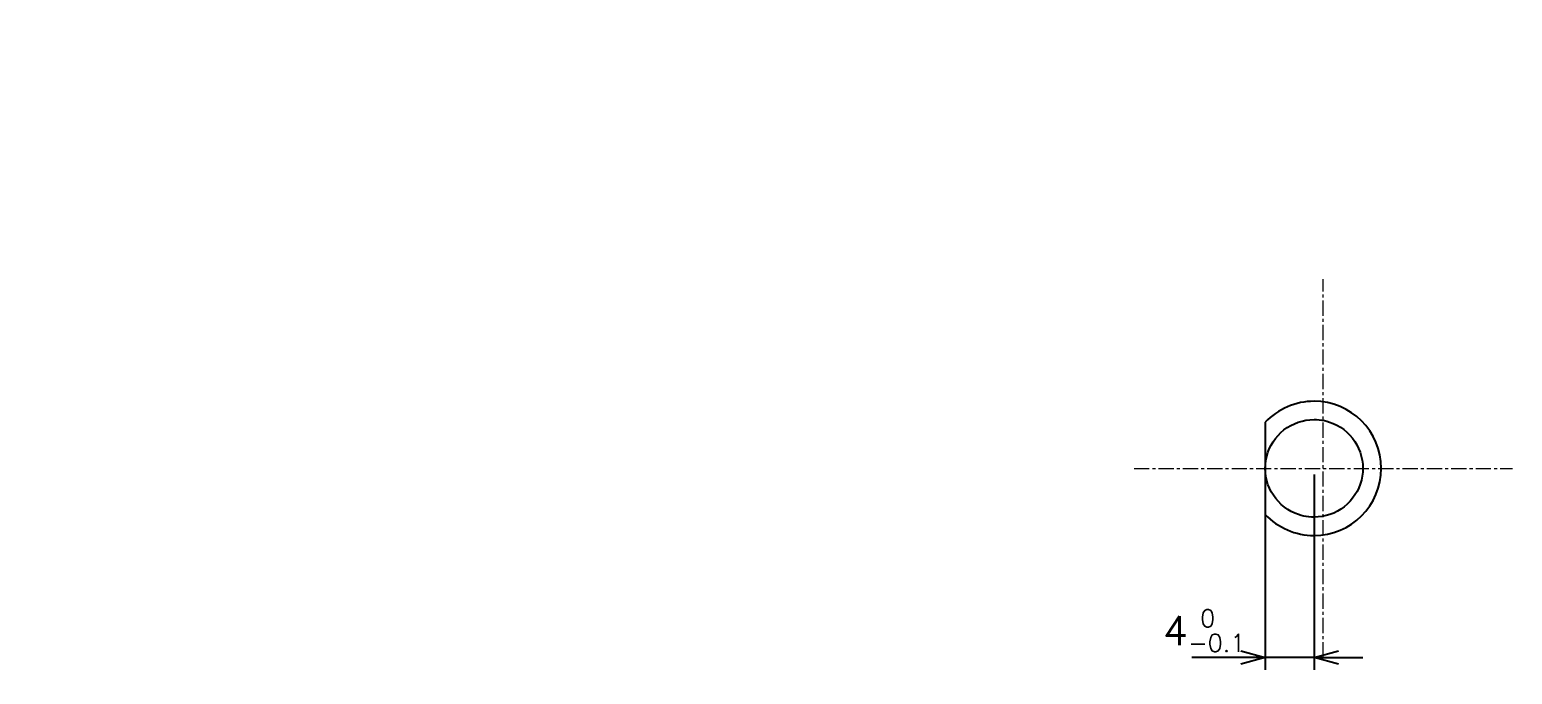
# Model space of a CAD drawing. Extents: x -9347 to 2670, y -401 to 11650.
# Drawn here: x 236.8 to 358.3, y 156.4 to 209.2 of the extents above; entities that cross this region are included whole.
import ezdxf

# ---------------------------------------------------------------- set-up
doc = ezdxf.new("R2010")
doc.units = 0
doc.header["$PDMODE"] = 34
doc.header["$PDSIZE"] = 2
doc.linetypes.add('CENTER', pattern=[2, 1.25, -0.25, 0.25, -0.25])
doc.linetypes.add('PHANTOM', pattern=[2.5, 1.25, -0.25, 0.25, -0.25, 0.25, -0.25])
doc.layers.get('0').update_dxf_attribs({"linetype": 'CONTINUOUS'})
doc.layers.get('DEFPOINTS').update_dxf_attribs({"linetype": 'CONTINUOUS'})
for name, color, linetype, lineweight in [('2', 7, 'CONTINUOUS', 9), ('right_center', 7, 'CENTER', 13), ('right_hidden', 7, 'PHANTOM', 13), ('right_model', 7, 'CONTINUOUS', 25)]:
    doc.layers.add(name, color=color, linetype=linetype, lineweight=lineweight)
doc.styles.add('STYLE1', font='simplex.shx', dxfattribs={"bigfont": 'bigfont.shx'})
doc.dimstyles.new('1A3', dxfattribs={"dimscale": 0, "dimtxt": 2.4, "dimasz": 2, "dimexe": 1, "dimexo": 0.5, "dimgap": 1, "dimtad": 1, "dimlfac": -1, "dimdsep": 46, "dimtxsty": 'STYLE1', "dimblk": 'OPEN30', "dimcen": 1, "dimclrd": 1, "dimclre": 1, "dimclrt": 2, "dimadec": 1, "dimazin": 2, "dimtol": 1, "dimtm": 1e-08, "dimtfac": 0.6, "dimtdec": 3, "dimtmove": 0, "dimatfit": 0, "dimldrblk": 'OPEN30', "dimfxl": 1, "dimtolj": 1, "dimarcsym": 0})

# ---------------------------------------------------------------- blocks, each defined once
blk = doc.blocks.new('_Open30')
at = {"color": 0, "linetype": 'ByBlock', "lineweight": -2}
for p, q in [((-1, 0.268), (0, 0)), ((0, 0), (-1, -0.268)), ((0, 0), (-1, 0))]:
    blk.add_line(p, q, dxfattribs=at)
blk = doc.blocks.new('*D50')
at = {"color": 1, "lineweight": -2, "transparency": 16777216}
for p, q in [((338.08, 172.75), (338.08, 156.75)), ((342.08, 172.75), (342.08, 156.75)), ((336.08, 157.75), (332.08, 157.75)), ((342.08, 157.75), (338.08, 157.75)), ((344.08, 157.75), (346.08, 157.75))]:
    blk.add_line(p, q, dxfattribs=at)
at = {"layer": 'DEFPOINTS', "color": 0, "lineweight": 13, "transparency": 16777216}
for p in [(338.08, 173.25), (342.08, 173.25), (338.08, 157.75)]:
    blk.add_point(p, dxfattribs=at)
at = {"color": 1, "lineweight": -2, "transparency": 16777216, "xscale": 2, "yscale": 2, "zscale": 2}
blk.add_blockref('_Open30', (338.08, 157.75), dxfattribs=at)
at = {"color": 1, "lineweight": -2, "transparency": 16777216, "xscale": 2, "yscale": 2, "zscale": 2, "rotation": 180}
blk.add_blockref('_Open30', (342.08, 157.75), dxfattribs=at)
at = {"color": 2, "lineweight": 13, "transparency": 16777216, "insert": (333.08, 159.95), "char_height": 2.4, "attachment_point": 5, "style": 'STYLE1'}
blk.add_mtext('\\A1;\\A1;4{\\H1.440000;\\S 0^ -0.1;}', dxfattribs=at)

msp = doc.modelspace()

# ---------------------------------------------------------------- linework, layer by layer
at = {"layer": 'right_center'}
for p, q in [((342.832, 157.751), (342.832, 188.751)), ((327.332, 173.251), (358.332, 173.251))]:
    msp.add_line(p, q, dxfattribs=at)
at = {"layer": 'right_hidden'}
for p, q in [((338.082, 177.026, -123.424), (338.082, 177.026, -123.424)), ((338.082, 177.026, -123.424), (338.082, 177.026, -123.424)), ((338.082, 177.026, -123.424), (338.082, 177.026, -123.424)), ((338.082, 177.026, -123.424), (338.082, 177.026, -123.424)), ((338.082, 177.026, -123.424), (338.082, 177.026, -123.424)), ((338.082, 177.026, -123.424), (338.082, 177.026, -123.424)), ((338.082, 177.026, -123.424), (338.082, 177.026, -123.424)), ((338.082, 177.026, -123.424), (338.082, 177.026, -123.424)), ((338.082, 177.026, -123.424), (338.082, 177.026, -123.424)), ((338.082, 177.026, -123.424), (338.082, 177.026, -123.424)), ((338.082, 177.026, -123.424), (338.082, 177.026, -123.424)), ((338.082, 177.026, -123.424), (338.082, 177.026, -123.424)), ((338.082, 169.476, -123.424), (338.082, 169.476, -123.424)), ((338.082, 169.476, -123.424), (338.082, 169.476, -123.424)), ((338.082, 169.476, -123.424), (338.082, 169.476, -123.424))]:
    msp.add_line(p, q, dxfattribs=at)
at = {"layer": 'right_model'}
for p, q in [((338.082, 177.026, -123.424), (338.082, 173.251, -123.424)), ((338.082, 177.026, -123.424), (338.082, 173.251, -123.424)), ((338.082, 177.026, -123.424), (338.082, 173.251, -123.424)), ((338.082, 177.026, -123.424), (338.082, 173.251, -123.424)), ((338.082, 177.026, -123.424), (338.082, 173.251, -123.424)), ((338.082, 177.026, -123.424), (338.082, 173.251, -123.424)), ((338.082, 173.251, -123.424), (338.082, 169.476, -123.424)), ((338.082, 173.251, -123.424), (338.082, 169.476, -123.424)), ((338.082, 173.251, -123.424), (338.082, 169.476, -123.424)), ((338.082, 173.251, -123.424), (338.082, 169.476, -123.424)), ((338.082, 173.251, -123.424), (338.082, 169.476, -123.424))]:
    msp.add_line(p, q, dxfattribs=at)
for points in [[(340.819, 169.456, 123.418), (340.507, 169.574, 123.421), (340.207, 169.718, 123.423), (339.921, 169.885, 123.424), (339.65, 170.075, 123.423), (339.395, 170.288, 123.421), (339.158, 170.522, 123.418), (338.942, 170.773, 123.414), (338.748, 171.041, 123.409), (338.576, 171.325, 123.402), (338.428, 171.624, 123.394), (338.306, 171.932, 123.385), (338.21, 172.248, 123.376), (338.14, 172.572, 123.365), (338.098, 172.903, 123.353), (338.082, 173.233, 123.341), (338.094, 173.563, 123.328), (338.134, 173.892, 123.315), (338.201, 174.219, 123.301), (338.295, 174.537, 123.286), (338.413, 174.845, 123.272), (338.558, 175.143, 123.257), (338.728, 175.429, 123.242), (338.919, 175.7, 123.227), (339.132, 175.952, 123.212), (339.365, 176.187, 123.197), (339.619, 176.403, 123.183), (339.889, 176.596, 123.169), (340.172, 176.766, 123.155), (340.469, 176.911, 123.142), (340.78, 177.033, 123.13), (341.098, 177.128, 123.119), (341.421, 177.196, 123.108), (341.749, 177.237, 123.099), (342.082, 177.251, 123.09)], [(340.819, 169.456, 123.418), (340.507, 169.574, 123.421), (340.207, 169.718, 123.423), (339.921, 169.885, 123.424), (339.65, 170.075, 123.423), (339.395, 170.288, 123.421), (339.158, 170.522, 123.418), (338.942, 170.773, 123.414), (338.748, 171.041, 123.409), (338.576, 171.325, 123.402), (338.428, 171.624, 123.394), (338.306, 171.932, 123.385), (338.21, 172.248, 123.376), (338.14, 172.572, 123.365), (338.098, 172.903, 123.353), (338.082, 173.233, 123.341), (338.094, 173.563, 123.328), (338.134, 173.892, 123.315), (338.201, 174.219, 123.301), (338.295, 174.537, 123.286), (338.413, 174.845, 123.272), (338.558, 175.143, 123.257), (338.728, 175.429, 123.242), (338.919, 175.7, 123.227), (339.132, 175.952, 123.212), (339.365, 176.187, 123.197), (339.619, 176.403, 123.183), (339.889, 176.596, 123.169), (340.172, 176.766, 123.155), (340.469, 176.911, 123.142), (340.78, 177.033, 123.13), (341.098, 177.128, 123.119), (341.421, 177.196, 123.108), (341.749, 177.237, 123.099), (342.082, 177.251, 123.09)], [(340.819, 169.456, 123.418), (340.507, 169.574, 123.421), (340.207, 169.718, 123.423), (339.921, 169.885, 123.424), (339.65, 170.075, 123.423), (339.395, 170.288, 123.421), (339.158, 170.522, 123.418), (338.942, 170.773, 123.414), (338.748, 171.041, 123.409), (338.576, 171.325, 123.402), (338.428, 171.624, 123.394), (338.306, 171.932, 123.385), (338.21, 172.248, 123.376), (338.14, 172.572, 123.365), (338.098, 172.903, 123.353), (338.082, 173.233, 123.341), (338.094, 173.563, 123.328), (338.134, 173.892, 123.315), (338.201, 174.219, 123.301), (338.295, 174.537, 123.286), (338.413, 174.845, 123.272), (338.558, 175.143, 123.257), (338.728, 175.429, 123.242), (338.919, 175.7, 123.227), (339.132, 175.952, 123.212), (339.365, 176.187, 123.197), (339.619, 176.403, 123.183), (339.889, 176.596, 123.169), (340.172, 176.766, 123.155), (340.469, 176.911, 123.142), (340.78, 177.033, 123.13), (341.098, 177.128, 123.119), (341.421, 177.196, 123.108), (341.749, 177.237, 123.099), (342.082, 177.251, 123.09)], [(340.819, 169.456, 123.418), (340.507, 169.574, 123.421), (340.207, 169.718, 123.423), (339.921, 169.885, 123.424), (339.65, 170.075, 123.423), (339.395, 170.288, 123.421), (339.158, 170.522, 123.418), (338.942, 170.773, 123.414), (338.748, 171.041, 123.409), (338.576, 171.325, 123.402), (338.428, 171.624, 123.394), (338.306, 171.932, 123.385), (338.21, 172.248, 123.376), (338.14, 172.572, 123.365), (338.098, 172.903, 123.353), (338.082, 173.233, 123.341), (338.094, 173.563, 123.328), (338.134, 173.892, 123.315), (338.201, 174.219, 123.301), (338.295, 174.537, 123.286), (338.413, 174.845, 123.272), (338.558, 175.143, 123.257), (338.728, 175.429, 123.242), (338.919, 175.7, 123.227), (339.132, 175.952, 123.212), (339.365, 176.187, 123.197), (339.619, 176.403, 123.183), (339.889, 176.596, 123.169), (340.172, 176.766, 123.155), (340.469, 176.911, 123.142), (340.78, 177.033, 123.13), (341.098, 177.128, 123.119), (341.421, 177.196, 123.108), (341.749, 177.237, 123.099), (342.082, 177.251, 123.09)], [(340.819, 169.456, 123.418), (340.507, 169.574, 123.421), (340.207, 169.718, 123.423), (339.921, 169.885, 123.424), (339.65, 170.075, 123.423), (339.395, 170.288, 123.421), (339.158, 170.522, 123.418), (338.942, 170.773, 123.414), (338.748, 171.041, 123.409), (338.576, 171.325, 123.402), (338.428, 171.624, 123.394), (338.306, 171.932, 123.385), (338.21, 172.248, 123.376), (338.14, 172.572, 123.365), (338.098, 172.903, 123.353), (338.082, 173.233, 123.341), (338.094, 173.563, 123.328), (338.134, 173.892, 123.315), (338.201, 174.219, 123.301), (338.295, 174.537, 123.286), (338.413, 174.845, 123.272), (338.558, 175.143, 123.257), (338.728, 175.429, 123.242), (338.919, 175.7, 123.227), (339.132, 175.952, 123.212), (339.365, 176.187, 123.197), (339.619, 176.403, 123.183), (339.889, 176.596, 123.169), (340.172, 176.766, 123.155), (340.469, 176.911, 123.142), (340.78, 177.033, 123.13), (341.098, 177.128, 123.119), (341.421, 177.196, 123.108), (341.749, 177.237, 123.099), (342.082, 177.251, 123.09)], [(340.819, 169.456, 123.418), (340.507, 169.574, 123.421), (340.207, 169.718, 123.423), (339.921, 169.885, 123.424), (339.65, 170.075, 123.423), (339.395, 170.288, 123.421), (339.158, 170.522, 123.418), (338.942, 170.773, 123.414), (338.748, 171.041, 123.409), (338.576, 171.325, 123.402), (338.428, 171.624, 123.394), (338.306, 171.932, 123.385), (338.21, 172.248, 123.376), (338.14, 172.572, 123.365), (338.098, 172.903, 123.353), (338.082, 173.233, 123.341), (338.094, 173.563, 123.328), (338.134, 173.892, 123.315), (338.201, 174.219, 123.301), (338.295, 174.537, 123.286), (338.413, 174.845, 123.272), (338.558, 175.143, 123.257), (338.728, 175.429, 123.242), (338.919, 175.7, 123.227), (339.132, 175.952, 123.212), (339.365, 176.187, 123.197), (339.619, 176.403, 123.183), (339.889, 176.596, 123.169), (340.172, 176.766, 123.155), (340.469, 176.911, 123.142), (340.78, 177.033, 123.13), (341.098, 177.128, 123.119), (341.421, 177.196, 123.108), (341.749, 177.237, 123.099), (342.082, 177.251, 123.09)], [(340.819, 169.456, 123.418), (340.507, 169.574, 123.421), (340.207, 169.718, 123.423), (339.921, 169.885, 123.424), (339.65, 170.075, 123.423), (339.395, 170.288, 123.421), (339.158, 170.522, 123.418), (338.942, 170.773, 123.414), (338.748, 171.041, 123.409), (338.576, 171.325, 123.402), (338.428, 171.624, 123.394), (338.306, 171.932, 123.385), (338.21, 172.248, 123.376), (338.14, 172.572, 123.365), (338.098, 172.903, 123.353), (338.082, 173.233, 123.341), (338.094, 173.563, 123.328), (338.134, 173.892, 123.315), (338.201, 174.219, 123.301), (338.295, 174.537, 123.286), (338.413, 174.845, 123.272), (338.558, 175.143, 123.257), (338.728, 175.429, 123.242), (338.919, 175.7, 123.227), (339.132, 175.952, 123.212), (339.365, 176.187, 123.197), (339.619, 176.403, 123.183), (339.889, 176.596, 123.169), (340.172, 176.766, 123.155), (340.469, 176.911, 123.142), (340.78, 177.033, 123.13), (341.098, 177.128, 123.119), (341.421, 177.196, 123.108), (341.749, 177.237, 123.099), (342.082, 177.251, 123.09)], [(340.819, 169.456, 123.418), (340.507, 169.574, 123.421), (340.207, 169.718, 123.423), (339.921, 169.885, 123.424), (339.65, 170.075, 123.423), (339.395, 170.288, 123.421), (339.158, 170.522, 123.418), (338.942, 170.773, 123.414), (338.748, 171.041, 123.409), (338.576, 171.325, 123.402), (338.428, 171.624, 123.394), (338.306, 171.932, 123.385), (338.21, 172.248, 123.376), (338.14, 172.572, 123.365), (338.098, 172.903, 123.353), (338.082, 173.233, 123.341), (338.094, 173.563, 123.328), (338.134, 173.892, 123.315), (338.201, 174.219, 123.301), (338.295, 174.537, 123.286), (338.413, 174.845, 123.272), (338.558, 175.143, 123.257), (338.728, 175.429, 123.242), (338.919, 175.7, 123.227), (339.132, 175.952, 123.212), (339.365, 176.187, 123.197), (339.619, 176.403, 123.183), (339.889, 176.596, 123.169), (340.172, 176.766, 123.155), (340.469, 176.911, 123.142), (340.78, 177.033, 123.13), (341.098, 177.128, 123.119), (341.421, 177.196, 123.108), (341.749, 177.237, 123.099), (342.082, 177.251, 123.09)], [(340.819, 169.456, 123.418), (340.507, 169.574, 123.421), (340.207, 169.718, 123.423), (339.921, 169.885, 123.424), (339.65, 170.075, 123.423), (339.395, 170.288, 123.421), (339.158, 170.522, 123.418), (338.942, 170.773, 123.414), (338.748, 171.041, 123.409), (338.576, 171.325, 123.402), (338.428, 171.624, 123.394), (338.306, 171.932, 123.385), (338.21, 172.248, 123.376), (338.14, 172.572, 123.365), (338.098, 172.903, 123.353), (338.082, 173.233, 123.341), (338.094, 173.563, 123.328), (338.134, 173.892, 123.315), (338.201, 174.219, 123.301), (338.295, 174.537, 123.286), (338.413, 174.845, 123.272), (338.558, 175.143, 123.257), (338.728, 175.429, 123.242), (338.919, 175.7, 123.227), (339.132, 175.952, 123.212), (339.365, 176.187, 123.197), (339.619, 176.403, 123.183), (339.889, 176.596, 123.169), (340.172, 176.766, 123.155), (340.469, 176.911, 123.142), (340.78, 177.033, 123.13), (341.098, 177.128, 123.119), (341.421, 177.196, 123.108), (341.749, 177.237, 123.099), (342.082, 177.251, 123.09)], [(340.819, 169.456, 123.418), (340.507, 169.574, 123.421), (340.207, 169.718, 123.423), (339.921, 169.885, 123.424), (339.65, 170.075, 123.423), (339.395, 170.288, 123.421), (339.158, 170.522, 123.418), (338.942, 170.773, 123.414), (338.748, 171.041, 123.409), (338.576, 171.325, 123.402), (338.428, 171.624, 123.394), (338.306, 171.932, 123.385), (338.21, 172.248, 123.376), (338.14, 172.572, 123.365), (338.098, 172.903, 123.353), (338.082, 173.233, 123.341), (338.094, 173.563, 123.328), (338.134, 173.892, 123.315), (338.201, 174.219, 123.301), (338.295, 174.537, 123.286), (338.413, 174.845, 123.272), (338.558, 175.143, 123.257), (338.728, 175.429, 123.242), (338.919, 175.7, 123.227), (339.132, 175.952, 123.212), (339.365, 176.187, 123.197), (339.619, 176.403, 123.183), (339.889, 176.596, 123.169), (340.172, 176.766, 123.155), (340.469, 176.911, 123.142), (340.78, 177.033, 123.13), (341.098, 177.128, 123.119), (341.421, 177.196, 123.108), (341.749, 177.237, 123.099), (342.082, 177.251, 123.09)], [(340.819, 169.456, 123.418), (340.507, 169.574, 123.421), (340.207, 169.718, 123.423), (339.921, 169.885, 123.424), (339.65, 170.075, 123.423), (339.395, 170.288, 123.421), (339.158, 170.522, 123.418), (338.942, 170.773, 123.414), (338.748, 171.041, 123.409), (338.576, 171.325, 123.402), (338.428, 171.624, 123.394), (338.306, 171.932, 123.385), (338.21, 172.248, 123.376), (338.14, 172.572, 123.365), (338.098, 172.903, 123.353), (338.082, 173.233, 123.341), (338.094, 173.563, 123.328), (338.134, 173.892, 123.315), (338.201, 174.219, 123.301), (338.295, 174.537, 123.286), (338.413, 174.845, 123.272), (338.558, 175.143, 123.257), (338.728, 175.429, 123.242), (338.919, 175.7, 123.227), (339.132, 175.952, 123.212), (339.365, 176.187, 123.197), (339.619, 176.403, 123.183), (339.889, 176.596, 123.169), (340.172, 176.766, 123.155), (340.469, 176.911, 123.142), (340.78, 177.033, 123.13), (341.098, 177.128, 123.119), (341.421, 177.196, 123.108), (341.749, 177.237, 123.099), (342.082, 177.251, 123.09)], [(340.819, 169.456, 123.418), (340.507, 169.574, 123.421), (340.207, 169.718, 123.423), (339.921, 169.885, 123.424), (339.65, 170.075, 123.423), (339.395, 170.288, 123.421), (339.158, 170.522, 123.418), (338.942, 170.773, 123.414), (338.748, 171.041, 123.409), (338.576, 171.325, 123.402), (338.428, 171.624, 123.394), (338.306, 171.932, 123.385), (338.21, 172.248, 123.376), (338.14, 172.572, 123.365), (338.098, 172.903, 123.353), (338.082, 173.233, 123.341), (338.094, 173.563, 123.328), (338.134, 173.892, 123.315), (338.201, 174.219, 123.301), (338.295, 174.537, 123.286), (338.413, 174.845, 123.272), (338.558, 175.143, 123.257), (338.728, 175.429, 123.242), (338.919, 175.7, 123.227), (339.132, 175.952, 123.212), (339.365, 176.187, 123.197), (339.619, 176.403, 123.183), (339.889, 176.596, 123.169), (340.172, 176.766, 123.155), (340.469, 176.911, 123.142), (340.78, 177.033, 123.13), (341.098, 177.128, 123.119), (341.421, 177.196, 123.108), (341.749, 177.237, 123.099), (342.082, 177.251, 123.09)], [(340.819, 169.456, 123.418), (340.507, 169.574, 123.421), (340.207, 169.718, 123.423), (339.921, 169.885, 123.424), (339.65, 170.075, 123.423), (339.395, 170.288, 123.421), (339.158, 170.522, 123.418), (338.942, 170.773, 123.414), (338.748, 171.041, 123.409), (338.576, 171.325, 123.402), (338.428, 171.624, 123.394), (338.306, 171.932, 123.385), (338.21, 172.248, 123.376), (338.14, 172.572, 123.365), (338.098, 172.903, 123.353), (338.082, 173.233, 123.341), (338.094, 173.563, 123.328), (338.134, 173.892, 123.315), (338.201, 174.219, 123.301), (338.295, 174.537, 123.286), (338.413, 174.845, 123.272), (338.558, 175.143, 123.257), (338.728, 175.429, 123.242), (338.919, 175.7, 123.227), (339.132, 175.952, 123.212), (339.365, 176.187, 123.197), (339.619, 176.403, 123.183), (339.889, 176.596, 123.169), (340.172, 176.766, 123.155), (340.469, 176.911, 123.142), (340.78, 177.033, 123.13), (341.098, 177.128, 123.119), (341.421, 177.196, 123.108), (341.749, 177.237, 123.099), (342.082, 177.251, 123.09)], [(340.819, 169.456, 123.418), (340.507, 169.574, 123.421), (340.207, 169.718, 123.423), (339.921, 169.885, 123.424), (339.65, 170.075, 123.423), (339.395, 170.288, 123.421), (339.158, 170.522, 123.418), (338.942, 170.773, 123.414), (338.748, 171.041, 123.409), (338.576, 171.325, 123.402), (338.428, 171.624, 123.394), (338.306, 171.932, 123.385), (338.21, 172.248, 123.376), (338.14, 172.572, 123.365), (338.098, 172.903, 123.353), (338.082, 173.233, 123.341), (338.094, 173.563, 123.328), (338.134, 173.892, 123.315), (338.201, 174.219, 123.301), (338.295, 174.537, 123.286), (338.413, 174.845, 123.272), (338.558, 175.143, 123.257), (338.728, 175.429, 123.242), (338.919, 175.7, 123.227), (339.132, 175.952, 123.212), (339.365, 176.187, 123.197), (339.619, 176.403, 123.183), (339.889, 176.596, 123.169), (340.172, 176.766, 123.155), (340.469, 176.911, 123.142), (340.78, 177.033, 123.13), (341.098, 177.128, 123.119), (341.421, 177.196, 123.108), (341.749, 177.237, 123.099), (342.082, 177.251, 123.09)], [(340.819, 169.456, 123.418), (340.507, 169.574, 123.421), (340.207, 169.718, 123.423), (339.921, 169.885, 123.424), (339.65, 170.075, 123.423), (339.395, 170.288, 123.421), (339.158, 170.522, 123.418), (338.942, 170.773, 123.414), (338.748, 171.041, 123.409), (338.576, 171.325, 123.402), (338.428, 171.624, 123.394), (338.306, 171.932, 123.385), (338.21, 172.248, 123.376), (338.14, 172.572, 123.365), (338.098, 172.903, 123.353), (338.082, 173.233, 123.341), (338.094, 173.563, 123.328), (338.134, 173.892, 123.315), (338.201, 174.219, 123.301), (338.295, 174.537, 123.286), (338.413, 174.845, 123.272), (338.558, 175.143, 123.257), (338.728, 175.429, 123.242), (338.919, 175.7, 123.227), (339.132, 175.952, 123.212), (339.365, 176.187, 123.197), (339.619, 176.403, 123.183), (339.889, 176.596, 123.169), (340.172, 176.766, 123.155), (340.469, 176.911, 123.142), (340.78, 177.033, 123.13), (341.098, 177.128, 123.119), (341.421, 177.196, 123.108), (341.749, 177.237, 123.099), (342.082, 177.251, 123.09)], [(340.819, 169.456, 123.418), (340.507, 169.574, 123.421), (340.207, 169.718, 123.423), (339.921, 169.885, 123.424), (339.65, 170.075, 123.423), (339.395, 170.288, 123.421), (339.158, 170.522, 123.418), (338.942, 170.773, 123.414), (338.748, 171.041, 123.409), (338.576, 171.325, 123.402), (338.428, 171.624, 123.394), (338.306, 171.932, 123.385), (338.21, 172.248, 123.376), (338.14, 172.572, 123.365), (338.098, 172.903, 123.353), (338.082, 173.233, 123.341), (338.094, 173.563, 123.328), (338.134, 173.892, 123.315), (338.201, 174.219, 123.301), (338.295, 174.537, 123.286), (338.413, 174.845, 123.272), (338.558, 175.143, 123.257), (338.728, 175.429, 123.242), (338.919, 175.7, 123.227), (339.132, 175.952, 123.212), (339.365, 176.187, 123.197), (339.619, 176.403, 123.183), (339.889, 176.596, 123.169), (340.172, 176.766, 123.155), (340.469, 176.911, 123.142), (340.78, 177.033, 123.13), (341.098, 177.128, 123.119), (341.421, 177.196, 123.108), (341.749, 177.237, 123.099), (342.082, 177.251, 123.09)], [(340.819, 169.456, 123.418), (340.507, 169.574, 123.421), (340.207, 169.718, 123.423), (339.921, 169.885, 123.424), (339.65, 170.075, 123.423), (339.395, 170.288, 123.421), (339.158, 170.522, 123.418), (338.942, 170.773, 123.414), (338.748, 171.041, 123.409), (338.576, 171.325, 123.402), (338.428, 171.624, 123.394), (338.306, 171.932, 123.385), (338.21, 172.248, 123.376), (338.14, 172.572, 123.365), (338.098, 172.903, 123.353), (338.082, 173.233, 123.341), (338.094, 173.563, 123.328), (338.134, 173.892, 123.315), (338.201, 174.219, 123.301), (338.295, 174.537, 123.286), (338.413, 174.845, 123.272), (338.558, 175.143, 123.257), (338.728, 175.429, 123.242), (338.919, 175.7, 123.227), (339.132, 175.952, 123.212), (339.365, 176.187, 123.197), (339.619, 176.403, 123.183), (339.889, 176.596, 123.169), (340.172, 176.766, 123.155), (340.469, 176.911, 123.142), (340.78, 177.033, 123.13), (341.098, 177.128, 123.119), (341.421, 177.196, 123.108), (341.749, 177.237, 123.099), (342.082, 177.251, 123.09)], [(340.819, 169.456, 123.418), (340.507, 169.574, 123.421), (340.207, 169.718, 123.423), (339.921, 169.885, 123.424), (339.65, 170.075, 123.423), (339.395, 170.288, 123.421), (339.158, 170.522, 123.418), (338.942, 170.773, 123.414), (338.748, 171.041, 123.409), (338.576, 171.325, 123.402), (338.428, 171.624, 123.394), (338.306, 171.932, 123.385), (338.21, 172.248, 123.376), (338.14, 172.572, 123.365), (338.098, 172.903, 123.353), (338.082, 173.233, 123.341), (338.094, 173.563, 123.328), (338.134, 173.892, 123.315), (338.201, 174.219, 123.301), (338.295, 174.537, 123.286), (338.413, 174.845, 123.272), (338.558, 175.143, 123.257), (338.728, 175.429, 123.242), (338.919, 175.7, 123.227), (339.132, 175.952, 123.212), (339.365, 176.187, 123.197), (339.619, 176.403, 123.183), (339.889, 176.596, 123.169), (340.172, 176.766, 123.155), (340.469, 176.911, 123.142), (340.78, 177.033, 123.13), (341.098, 177.128, 123.119), (341.421, 177.196, 123.108), (341.749, 177.237, 123.099), (342.082, 177.251, 123.09)], [(340.819, 169.456, 123.418), (340.507, 169.574, 123.421), (340.207, 169.718, 123.423), (339.921, 169.885, 123.424), (339.65, 170.075, 123.423), (339.395, 170.288, 123.421), (339.158, 170.522, 123.418), (338.942, 170.773, 123.414), (338.748, 171.041, 123.409), (338.576, 171.325, 123.402), (338.428, 171.624, 123.394), (338.306, 171.932, 123.385), (338.21, 172.248, 123.376), (338.14, 172.572, 123.365), (338.098, 172.903, 123.353), (338.082, 173.233, 123.341), (338.094, 173.563, 123.328), (338.134, 173.892, 123.315), (338.201, 174.219, 123.301), (338.295, 174.537, 123.286), (338.413, 174.845, 123.272), (338.558, 175.143, 123.257), (338.728, 175.429, 123.242), (338.919, 175.7, 123.227), (339.132, 175.952, 123.212), (339.365, 176.187, 123.197), (339.619, 176.403, 123.183), (339.889, 176.596, 123.169), (340.172, 176.766, 123.155), (340.469, 176.911, 123.142), (340.78, 177.033, 123.13), (341.098, 177.128, 123.119), (341.421, 177.196, 123.108), (341.749, 177.237, 123.099), (342.082, 177.251, 123.09)], [(340.819, 169.456, 123.418), (340.507, 169.574, 123.421), (340.207, 169.718, 123.423), (339.921, 169.885, 123.424), (339.65, 170.075, 123.423), (339.395, 170.288, 123.421), (339.158, 170.522, 123.418), (338.942, 170.773, 123.414), (338.748, 171.041, 123.409), (338.576, 171.325, 123.402), (338.428, 171.624, 123.394), (338.306, 171.932, 123.385), (338.21, 172.248, 123.376), (338.14, 172.572, 123.365), (338.098, 172.903, 123.353), (338.082, 173.233, 123.341), (338.094, 173.563, 123.328), (338.134, 173.892, 123.315), (338.201, 174.219, 123.301), (338.295, 174.537, 123.286), (338.413, 174.845, 123.272), (338.558, 175.143, 123.257), (338.728, 175.429, 123.242), (338.919, 175.7, 123.227), (339.132, 175.952, 123.212), (339.365, 176.187, 123.197), (339.619, 176.403, 123.183), (339.889, 176.596, 123.169), (340.172, 176.766, 123.155), (340.469, 176.911, 123.142), (340.78, 177.033, 123.13), (341.098, 177.128, 123.119), (341.421, 177.196, 123.108), (341.749, 177.237, 123.099), (342.082, 177.251, 123.09)], [(340.819, 169.456, 123.418), (340.507, 169.574, 123.421), (340.207, 169.718, 123.423), (339.921, 169.885, 123.424), (339.65, 170.075, 123.423), (339.395, 170.288, 123.421), (339.158, 170.522, 123.418), (338.942, 170.773, 123.414), (338.748, 171.041, 123.409), (338.576, 171.325, 123.402), (338.428, 171.624, 123.394), (338.306, 171.932, 123.385), (338.21, 172.248, 123.376), (338.14, 172.572, 123.365), (338.098, 172.903, 123.353), (338.082, 173.233, 123.341), (338.094, 173.563, 123.328), (338.134, 173.892, 123.315), (338.201, 174.219, 123.301), (338.295, 174.537, 123.286), (338.413, 174.845, 123.272), (338.558, 175.143, 123.257), (338.728, 175.429, 123.242), (338.919, 175.7, 123.227), (339.132, 175.952, 123.212), (339.365, 176.187, 123.197), (339.619, 176.403, 123.183), (339.889, 176.596, 123.169), (340.172, 176.766, 123.155), (340.469, 176.911, 123.142), (340.78, 177.033, 123.13), (341.098, 177.128, 123.119), (341.421, 177.196, 123.108), (341.749, 177.237, 123.099), (342.082, 177.251, 123.09)], [(342.082, 177.251, 123.09), (342.297, 177.245, 123.085), (342.51, 177.228, 123.08), (342.722, 177.2, 123.076), (342.931, 177.16, 123.073), (343.139, 177.109, 123.069), (343.345, 177.046, 123.067)], [(342.082, 177.251, 123.09), (342.297, 177.245, 123.085), (342.51, 177.228, 123.08), (342.722, 177.2, 123.076), (342.931, 177.16, 123.073), (343.139, 177.109, 123.069), (343.345, 177.046, 123.067)], [(342.082, 177.251, 123.09), (342.297, 177.245, 123.085), (342.51, 177.228, 123.08), (342.722, 177.2, 123.076), (342.931, 177.16, 123.073), (343.139, 177.109, 123.069), (343.345, 177.046, 123.067)], [(342.082, 177.251, 123.09), (342.297, 177.245, 123.085), (342.51, 177.228, 123.08), (342.722, 177.2, 123.076), (342.931, 177.16, 123.073), (343.139, 177.109, 123.069), (343.345, 177.046, 123.067)], [(342.082, 177.251, 123.09), (342.297, 177.245, 123.085), (342.51, 177.228, 123.08), (342.722, 177.2, 123.076), (342.931, 177.16, 123.073), (343.139, 177.109, 123.069), (343.345, 177.046, 123.067)], [(342.082, 177.251, 123.09), (342.297, 177.245, 123.085), (342.51, 177.228, 123.08), (342.722, 177.2, 123.076), (342.931, 177.16, 123.073), (343.139, 177.109, 123.069), (343.345, 177.046, 123.067)], [(342.082, 177.251, 123.09), (342.297, 177.245, 123.085), (342.51, 177.228, 123.08), (342.722, 177.2, 123.076), (342.931, 177.16, 123.073), (343.139, 177.109, 123.069), (343.345, 177.046, 123.067)], [(342.082, 177.251, 123.09), (342.297, 177.245, 123.085), (342.51, 177.228, 123.08), (342.722, 177.2, 123.076), (342.931, 177.16, 123.073), (343.139, 177.109, 123.069), (343.345, 177.046, 123.067)], [(342.082, 177.251, 123.09), (342.297, 177.245, 123.085), (342.51, 177.228, 123.08), (342.722, 177.2, 123.076), (342.931, 177.16, 123.073), (343.139, 177.109, 123.069), (343.345, 177.046, 123.067)], [(342.082, 177.251, 123.09), (342.297, 177.245, 123.085), (342.51, 177.228, 123.08), (342.722, 177.2, 123.076), (342.931, 177.16, 123.073), (343.139, 177.109, 123.069), (343.345, 177.046, 123.067)], [(342.082, 177.251, 123.09), (342.297, 177.245, 123.085), (342.51, 177.228, 123.08), (342.722, 177.2, 123.076), (342.931, 177.16, 123.073), (343.139, 177.109, 123.069), (343.345, 177.046, 123.067)], [(342.082, 177.251, 123.09), (342.297, 177.245, 123.085), (342.51, 177.228, 123.08), (342.722, 177.2, 123.076), (342.931, 177.16, 123.073), (343.139, 177.109, 123.069), (343.345, 177.046, 123.067)], [(342.082, 177.251, 123.09), (342.297, 177.245, 123.085), (342.51, 177.228, 123.08), (342.722, 177.2, 123.076), (342.931, 177.16, 123.073), (343.139, 177.109, 123.069), (343.345, 177.046, 123.067)], [(342.082, 177.251, 123.09), (342.297, 177.245, 123.085), (342.51, 177.228, 123.08), (342.722, 177.2, 123.076), (342.931, 177.16, 123.073), (343.139, 177.109, 123.069), (343.345, 177.046, 123.067)], [(342.082, 177.251, 123.09), (342.297, 177.245, 123.085), (342.51, 177.228, 123.08), (342.722, 177.2, 123.076), (342.931, 177.16, 123.073), (343.139, 177.109, 123.069), (343.345, 177.046, 123.067)], [(342.082, 177.251, 123.09), (342.297, 177.245, 123.085), (342.51, 177.228, 123.08), (342.722, 177.2, 123.076), (342.931, 177.16, 123.073), (343.139, 177.109, 123.069), (343.345, 177.046, 123.067)], [(342.082, 177.251, 123.09), (342.297, 177.245, 123.085), (342.51, 177.228, 123.08), (342.722, 177.2, 123.076), (342.931, 177.16, 123.073), (343.139, 177.109, 123.069), (343.345, 177.046, 123.067)], [(342.082, 177.251, 123.09), (342.297, 177.245, 123.085), (342.51, 177.228, 123.08), (342.722, 177.2, 123.076), (342.931, 177.16, 123.073), (343.139, 177.109, 123.069), (343.345, 177.046, 123.067)], [(343.345, 177.046, 123.067), (343.657, 176.928, 123.064), (343.955, 176.786, 123.062), (344.241, 176.619, 123.061), (344.513, 176.428, 123.062), (344.769, 176.214, 123.064), (345.005, 175.982, 123.067), (345.22, 175.732, 123.071), (345.416, 175.462, 123.077), (345.588, 175.177, 123.083), (345.735, 174.881, 123.091), (345.857, 174.574, 123.1), (345.954, 174.256, 123.109), (346.024, 173.93, 123.12), (346.067, 173.602, 123.132), (346.082, 173.272, 123.144), (346.07, 172.94, 123.157), (346.03, 172.609, 123.17), (345.964, 172.285, 123.184), (345.871, 171.968, 123.199), (345.752, 171.659, 123.213), (345.606, 171.359, 123.228), (345.438, 171.074, 123.243), (345.247, 170.804, 123.258), (345.033, 170.551, 123.273), (344.798, 170.314, 123.288), (344.546, 170.1, 123.302), (344.278, 169.907, 123.316), (343.993, 169.737, 123.33), (343.694, 169.59, 123.343), (343.385, 169.469, 123.355), (343.069, 169.375, 123.366), (342.745, 169.306, 123.377), (342.414, 169.265, 123.387), (342.082, 169.251, 123.395)], [(343.345, 177.046, 123.067), (343.657, 176.928, 123.064), (343.955, 176.786, 123.062), (344.241, 176.619, 123.061), (344.513, 176.428, 123.062), (344.769, 176.214, 123.064), (345.005, 175.982, 123.067), (345.22, 175.732, 123.071), (345.416, 175.462, 123.077), (345.588, 175.177, 123.083), (345.735, 174.881, 123.091), (345.857, 174.574, 123.1), (345.954, 174.256, 123.109), (346.024, 173.93, 123.12), (346.067, 173.602, 123.132), (346.082, 173.272, 123.144), (346.07, 172.94, 123.157), (346.03, 172.609, 123.17), (345.964, 172.285, 123.184), (345.871, 171.968, 123.199), (345.752, 171.659, 123.213), (345.606, 171.359, 123.228), (345.438, 171.074, 123.243), (345.247, 170.804, 123.258), (345.033, 170.551, 123.273), (344.798, 170.314, 123.288), (344.546, 170.1, 123.302), (344.278, 169.907, 123.316), (343.993, 169.737, 123.33), (343.694, 169.59, 123.343), (343.385, 169.469, 123.355), (343.069, 169.375, 123.366), (342.745, 169.306, 123.377), (342.414, 169.265, 123.387), (342.082, 169.251, 123.395)], [(343.345, 177.046, 123.067), (343.657, 176.928, 123.064), (343.955, 176.786, 123.062), (344.241, 176.619, 123.061), (344.513, 176.428, 123.062), (344.769, 176.214, 123.064), (345.005, 175.982, 123.067), (345.22, 175.732, 123.071), (345.416, 175.462, 123.077), (345.588, 175.177, 123.083), (345.735, 174.881, 123.091), (345.857, 174.574, 123.1), (345.954, 174.256, 123.109), (346.024, 173.93, 123.12), (346.067, 173.602, 123.132), (346.082, 173.272, 123.144), (346.07, 172.94, 123.157), (346.03, 172.609, 123.17), (345.964, 172.285, 123.184), (345.871, 171.968, 123.199), (345.752, 171.659, 123.213), (345.606, 171.359, 123.228), (345.438, 171.074, 123.243), (345.247, 170.804, 123.258), (345.033, 170.551, 123.273), (344.798, 170.314, 123.288), (344.546, 170.1, 123.302), (344.278, 169.907, 123.316), (343.993, 169.737, 123.33), (343.694, 169.59, 123.343), (343.385, 169.469, 123.355), (343.069, 169.375, 123.366), (342.745, 169.306, 123.377), (342.414, 169.265, 123.387), (342.082, 169.251, 123.395)], [(343.345, 177.046, 123.067), (343.657, 176.928, 123.064), (343.955, 176.786, 123.062), (344.241, 176.619, 123.061), (344.513, 176.428, 123.062), (344.769, 176.214, 123.064), (345.005, 175.982, 123.067), (345.22, 175.732, 123.071), (345.416, 175.462, 123.077), (345.588, 175.177, 123.083), (345.735, 174.881, 123.091), (345.857, 174.574, 123.1), (345.954, 174.256, 123.109), (346.024, 173.93, 123.12), (346.067, 173.602, 123.132), (346.082, 173.272, 123.144), (346.07, 172.94, 123.157), (346.03, 172.609, 123.17), (345.964, 172.285, 123.184), (345.871, 171.968, 123.199), (345.752, 171.659, 123.213), (345.606, 171.359, 123.228), (345.438, 171.074, 123.243), (345.247, 170.804, 123.258), (345.033, 170.551, 123.273), (344.798, 170.314, 123.288), (344.546, 170.1, 123.302), (344.278, 169.907, 123.316), (343.993, 169.737, 123.33), (343.694, 169.59, 123.343), (343.385, 169.469, 123.355), (343.069, 169.375, 123.366), (342.745, 169.306, 123.377), (342.414, 169.265, 123.387), (342.082, 169.251, 123.395)], [(343.345, 177.046, 123.067), (343.657, 176.928, 123.064), (343.955, 176.786, 123.062), (344.241, 176.619, 123.061), (344.513, 176.428, 123.062), (344.769, 176.214, 123.064), (345.005, 175.982, 123.067), (345.22, 175.732, 123.071), (345.416, 175.462, 123.077), (345.588, 175.177, 123.083), (345.735, 174.881, 123.091), (345.857, 174.574, 123.1), (345.954, 174.256, 123.109), (346.024, 173.93, 123.12), (346.067, 173.602, 123.132), (346.082, 173.272, 123.144), (346.07, 172.94, 123.157), (346.03, 172.609, 123.17), (345.964, 172.285, 123.184), (345.871, 171.968, 123.199), (345.752, 171.659, 123.213), (345.606, 171.359, 123.228), (345.438, 171.074, 123.243), (345.247, 170.804, 123.258), (345.033, 170.551, 123.273), (344.798, 170.314, 123.288), (344.546, 170.1, 123.302), (344.278, 169.907, 123.316), (343.993, 169.737, 123.33), (343.694, 169.59, 123.343), (343.385, 169.469, 123.355), (343.069, 169.375, 123.366), (342.745, 169.306, 123.377), (342.414, 169.265, 123.387), (342.082, 169.251, 123.395)], [(343.345, 177.046, 123.067), (343.657, 176.928, 123.064), (343.955, 176.786, 123.062), (344.241, 176.619, 123.061), (344.513, 176.428, 123.062), (344.769, 176.214, 123.064), (345.005, 175.982, 123.067), (345.22, 175.732, 123.071), (345.416, 175.462, 123.077), (345.588, 175.177, 123.083), (345.735, 174.881, 123.091), (345.857, 174.574, 123.1), (345.954, 174.256, 123.109), (346.024, 173.93, 123.12), (346.067, 173.602, 123.132), (346.082, 173.272, 123.144), (346.07, 172.94, 123.157), (346.03, 172.609, 123.17), (345.964, 172.285, 123.184), (345.871, 171.968, 123.199), (345.752, 171.659, 123.213), (345.606, 171.359, 123.228), (345.438, 171.074, 123.243), (345.247, 170.804, 123.258), (345.033, 170.551, 123.273), (344.798, 170.314, 123.288), (344.546, 170.1, 123.302), (344.278, 169.907, 123.316), (343.993, 169.737, 123.33), (343.694, 169.59, 123.343), (343.385, 169.469, 123.355), (343.069, 169.375, 123.366), (342.745, 169.306, 123.377), (342.414, 169.265, 123.387), (342.082, 169.251, 123.395)], [(343.345, 177.046, 123.067), (343.657, 176.928, 123.064), (343.955, 176.786, 123.062), (344.241, 176.619, 123.061), (344.513, 176.428, 123.062), (344.769, 176.214, 123.064), (345.005, 175.982, 123.067), (345.22, 175.732, 123.071), (345.416, 175.462, 123.077), (345.588, 175.177, 123.083), (345.735, 174.881, 123.091), (345.857, 174.574, 123.1), (345.954, 174.256, 123.109), (346.024, 173.93, 123.12), (346.067, 173.602, 123.132), (346.082, 173.272, 123.144), (346.07, 172.94, 123.157), (346.03, 172.609, 123.17), (345.964, 172.285, 123.184), (345.871, 171.968, 123.199), (345.752, 171.659, 123.213), (345.606, 171.359, 123.228), (345.438, 171.074, 123.243), (345.247, 170.804, 123.258), (345.033, 170.551, 123.273), (344.798, 170.314, 123.288), (344.546, 170.1, 123.302), (344.278, 169.907, 123.316), (343.993, 169.737, 123.33), (343.694, 169.59, 123.343), (343.385, 169.469, 123.355), (343.069, 169.375, 123.366), (342.745, 169.306, 123.377), (342.414, 169.265, 123.387), (342.082, 169.251, 123.395)], [(343.345, 177.046, 123.067), (343.657, 176.928, 123.064), (343.955, 176.786, 123.062), (344.241, 176.619, 123.061), (344.513, 176.428, 123.062), (344.769, 176.214, 123.064), (345.005, 175.982, 123.067), (345.22, 175.732, 123.071), (345.416, 175.462, 123.077), (345.588, 175.177, 123.083), (345.735, 174.881, 123.091), (345.857, 174.574, 123.1), (345.954, 174.256, 123.109), (346.024, 173.93, 123.12), (346.067, 173.602, 123.132), (346.082, 173.272, 123.144), (346.07, 172.94, 123.157), (346.03, 172.609, 123.17), (345.964, 172.285, 123.184), (345.871, 171.968, 123.199), (345.752, 171.659, 123.213), (345.606, 171.359, 123.228), (345.438, 171.074, 123.243), (345.247, 170.804, 123.258), (345.033, 170.551, 123.273), (344.798, 170.314, 123.288), (344.546, 170.1, 123.302), (344.278, 169.907, 123.316), (343.993, 169.737, 123.33), (343.694, 169.59, 123.343), (343.385, 169.469, 123.355), (343.069, 169.375, 123.366), (342.745, 169.306, 123.377), (342.414, 169.265, 123.387), (342.082, 169.251, 123.395)], [(343.345, 177.046, 123.067), (343.657, 176.928, 123.064), (343.955, 176.786, 123.062), (344.241, 176.619, 123.061), (344.513, 176.428, 123.062), (344.769, 176.214, 123.064), (345.005, 175.982, 123.067), (345.22, 175.732, 123.071), (345.416, 175.462, 123.077), (345.588, 175.177, 123.083), (345.735, 174.881, 123.091), (345.857, 174.574, 123.1), (345.954, 174.256, 123.109), (346.024, 173.93, 123.12), (346.067, 173.602, 123.132), (346.082, 173.272, 123.144), (346.07, 172.94, 123.157), (346.03, 172.609, 123.17), (345.964, 172.285, 123.184), (345.871, 171.968, 123.199), (345.752, 171.659, 123.213), (345.606, 171.359, 123.228), (345.438, 171.074, 123.243), (345.247, 170.804, 123.258), (345.033, 170.551, 123.273), (344.798, 170.314, 123.288), (344.546, 170.1, 123.302), (344.278, 169.907, 123.316), (343.993, 169.737, 123.33), (343.694, 169.59, 123.343), (343.385, 169.469, 123.355), (343.069, 169.375, 123.366), (342.745, 169.306, 123.377), (342.414, 169.265, 123.387), (342.082, 169.251, 123.395)], [(343.345, 177.046, 123.067), (343.657, 176.928, 123.064), (343.955, 176.786, 123.062), (344.241, 176.619, 123.061), (344.513, 176.428, 123.062), (344.769, 176.214, 123.064), (345.005, 175.982, 123.067), (345.22, 175.732, 123.071), (345.416, 175.462, 123.077), (345.588, 175.177, 123.083), (345.735, 174.881, 123.091), (345.857, 174.574, 123.1), (345.954, 174.256, 123.109), (346.024, 173.93, 123.12), (346.067, 173.602, 123.132), (346.082, 173.272, 123.144), (346.07, 172.94, 123.157), (346.03, 172.609, 123.17), (345.964, 172.285, 123.184), (345.871, 171.968, 123.199), (345.752, 171.659, 123.213), (345.606, 171.359, 123.228), (345.438, 171.074, 123.243), (345.247, 170.804, 123.258), (345.033, 170.551, 123.273), (344.798, 170.314, 123.288), (344.546, 170.1, 123.302), (344.278, 169.907, 123.316), (343.993, 169.737, 123.33), (343.694, 169.59, 123.343), (343.385, 169.469, 123.355), (343.069, 169.375, 123.366), (342.745, 169.306, 123.377), (342.414, 169.265, 123.387), (342.082, 169.251, 123.395)], [(343.345, 177.046, 123.067), (343.657, 176.928, 123.064), (343.955, 176.786, 123.062), (344.241, 176.619, 123.061), (344.513, 176.428, 123.062), (344.769, 176.214, 123.064), (345.005, 175.982, 123.067), (345.22, 175.732, 123.071), (345.416, 175.462, 123.077), (345.588, 175.177, 123.083), (345.735, 174.881, 123.091), (345.857, 174.574, 123.1), (345.954, 174.256, 123.109), (346.024, 173.93, 123.12), (346.067, 173.602, 123.132), (346.082, 173.272, 123.144), (346.07, 172.94, 123.157), (346.03, 172.609, 123.17), (345.964, 172.285, 123.184), (345.871, 171.968, 123.199), (345.752, 171.659, 123.213), (345.606, 171.359, 123.228), (345.438, 171.074, 123.243), (345.247, 170.804, 123.258), (345.033, 170.551, 123.273), (344.798, 170.314, 123.288), (344.546, 170.1, 123.302), (344.278, 169.907, 123.316), (343.993, 169.737, 123.33), (343.694, 169.59, 123.343), (343.385, 169.469, 123.355), (343.069, 169.375, 123.366), (342.745, 169.306, 123.377), (342.414, 169.265, 123.387), (342.082, 169.251, 123.395)], [(343.345, 177.046, 123.067), (343.657, 176.928, 123.064), (343.955, 176.786, 123.062), (344.241, 176.619, 123.061), (344.513, 176.428, 123.062), (344.769, 176.214, 123.064), (345.005, 175.982, 123.067), (345.22, 175.732, 123.071), (345.416, 175.462, 123.077), (345.588, 175.177, 123.083), (345.735, 174.881, 123.091), (345.857, 174.574, 123.1), (345.954, 174.256, 123.109), (346.024, 173.93, 123.12), (346.067, 173.602, 123.132), (346.082, 173.272, 123.144), (346.07, 172.94, 123.157), (346.03, 172.609, 123.17), (345.964, 172.285, 123.184), (345.871, 171.968, 123.199), (345.752, 171.659, 123.213), (345.606, 171.359, 123.228), (345.438, 171.074, 123.243), (345.247, 170.804, 123.258), (345.033, 170.551, 123.273), (344.798, 170.314, 123.288), (344.546, 170.1, 123.302), (344.278, 169.907, 123.316), (343.993, 169.737, 123.33), (343.694, 169.59, 123.343), (343.385, 169.469, 123.355), (343.069, 169.375, 123.366), (342.745, 169.306, 123.377), (342.414, 169.265, 123.387), (342.082, 169.251, 123.395)], [(343.345, 177.046, 123.067), (343.657, 176.928, 123.064), (343.955, 176.786, 123.062), (344.241, 176.619, 123.061), (344.513, 176.428, 123.062), (344.769, 176.214, 123.064), (345.005, 175.982, 123.067), (345.22, 175.732, 123.071), (345.416, 175.462, 123.077), (345.588, 175.177, 123.083), (345.735, 174.881, 123.091), (345.857, 174.574, 123.1), (345.954, 174.256, 123.109), (346.024, 173.93, 123.12), (346.067, 173.602, 123.132), (346.082, 173.272, 123.144), (346.07, 172.94, 123.157), (346.03, 172.609, 123.17), (345.964, 172.285, 123.184), (345.871, 171.968, 123.199), (345.752, 171.659, 123.213), (345.606, 171.359, 123.228), (345.438, 171.074, 123.243), (345.247, 170.804, 123.258), (345.033, 170.551, 123.273), (344.798, 170.314, 123.288), (344.546, 170.1, 123.302), (344.278, 169.907, 123.316), (343.993, 169.737, 123.33), (343.694, 169.59, 123.343), (343.385, 169.469, 123.355), (343.069, 169.375, 123.366), (342.745, 169.306, 123.377), (342.414, 169.265, 123.387), (342.082, 169.251, 123.395)], [(343.345, 177.046, 123.067), (343.657, 176.928, 123.064), (343.955, 176.786, 123.062), (344.241, 176.619, 123.061), (344.513, 176.428, 123.062), (344.769, 176.214, 123.064), (345.005, 175.982, 123.067), (345.22, 175.732, 123.071), (345.416, 175.462, 123.077), (345.588, 175.177, 123.083), (345.735, 174.881, 123.091), (345.857, 174.574, 123.1), (345.954, 174.256, 123.109), (346.024, 173.93, 123.12), (346.067, 173.602, 123.132), (346.082, 173.272, 123.144), (346.07, 172.94, 123.157), (346.03, 172.609, 123.17), (345.964, 172.285, 123.184), (345.871, 171.968, 123.199), (345.752, 171.659, 123.213), (345.606, 171.359, 123.228), (345.438, 171.074, 123.243), (345.247, 170.804, 123.258), (345.033, 170.551, 123.273), (344.798, 170.314, 123.288), (344.546, 170.1, 123.302), (344.278, 169.907, 123.316), (343.993, 169.737, 123.33), (343.694, 169.59, 123.343), (343.385, 169.469, 123.355), (343.069, 169.375, 123.366), (342.745, 169.306, 123.377), (342.414, 169.265, 123.387), (342.082, 169.251, 123.395)], [(343.345, 177.046, 123.067), (343.657, 176.928, 123.064), (343.955, 176.786, 123.062), (344.241, 176.619, 123.061), (344.513, 176.428, 123.062), (344.769, 176.214, 123.064), (345.005, 175.982, 123.067), (345.22, 175.732, 123.071), (345.416, 175.462, 123.077), (345.588, 175.177, 123.083), (345.735, 174.881, 123.091), (345.857, 174.574, 123.1), (345.954, 174.256, 123.109), (346.024, 173.93, 123.12), (346.067, 173.602, 123.132), (346.082, 173.272, 123.144), (346.07, 172.94, 123.157), (346.03, 172.609, 123.17), (345.964, 172.285, 123.184), (345.871, 171.968, 123.199), (345.752, 171.659, 123.213), (345.606, 171.359, 123.228), (345.438, 171.074, 123.243), (345.247, 170.804, 123.258), (345.033, 170.551, 123.273), (344.798, 170.314, 123.288), (344.546, 170.1, 123.302), (344.278, 169.907, 123.316), (343.993, 169.737, 123.33), (343.694, 169.59, 123.343), (343.385, 169.469, 123.355), (343.069, 169.375, 123.366), (342.745, 169.306, 123.377), (342.414, 169.265, 123.387), (342.082, 169.251, 123.395)], [(342.082, 169.251, 123.395), (341.869, 169.257, 123.4), (341.657, 169.274, 123.405), (341.445, 169.302, 123.409), (341.234, 169.342, 123.412), (341.025, 169.393, 123.416), (340.819, 169.456, 123.418)], [(342.082, 169.251, 123.395), (341.869, 169.257, 123.4), (341.657, 169.274, 123.405), (341.445, 169.302, 123.409), (341.234, 169.342, 123.412), (341.025, 169.393, 123.416), (340.819, 169.456, 123.418)], [(342.082, 169.251, 123.395), (341.869, 169.257, 123.4), (341.657, 169.274, 123.405), (341.445, 169.302, 123.409), (341.234, 169.342, 123.412), (341.025, 169.393, 123.416), (340.819, 169.456, 123.418)], [(342.082, 169.251, 123.395), (341.869, 169.257, 123.4), (341.657, 169.274, 123.405), (341.445, 169.302, 123.409), (341.234, 169.342, 123.412), (341.025, 169.393, 123.416), (340.819, 169.456, 123.418)], [(342.082, 169.251, 123.395), (341.869, 169.257, 123.4), (341.657, 169.274, 123.405), (341.445, 169.302, 123.409), (341.234, 169.342, 123.412), (341.025, 169.393, 123.416), (340.819, 169.456, 123.418)], [(342.082, 169.251, 123.395), (341.869, 169.257, 123.4), (341.657, 169.274, 123.405), (341.445, 169.302, 123.409), (341.234, 169.342, 123.412), (341.025, 169.393, 123.416), (340.819, 169.456, 123.418)], [(342.082, 169.251, 123.395), (341.869, 169.257, 123.4), (341.657, 169.274, 123.405), (341.445, 169.302, 123.409), (341.234, 169.342, 123.412), (341.025, 169.393, 123.416), (340.819, 169.456, 123.418)], [(342.082, 169.251, 123.395), (341.869, 169.257, 123.4), (341.657, 169.274, 123.405), (341.445, 169.302, 123.409), (341.234, 169.342, 123.412), (341.025, 169.393, 123.416), (340.819, 169.456, 123.418)], [(342.082, 169.251, 123.395), (341.869, 169.257, 123.4), (341.657, 169.274, 123.405), (341.445, 169.302, 123.409), (341.234, 169.342, 123.412), (341.025, 169.393, 123.416), (340.819, 169.456, 123.418)], [(342.082, 169.251, 123.395), (341.869, 169.257, 123.4), (341.657, 169.274, 123.405), (341.445, 169.302, 123.409), (341.234, 169.342, 123.412), (341.025, 169.393, 123.416), (340.819, 169.456, 123.418)], [(342.082, 169.251, 123.395), (341.869, 169.257, 123.4), (341.657, 169.274, 123.405), (341.445, 169.302, 123.409), (341.234, 169.342, 123.412), (341.025, 169.393, 123.416), (340.819, 169.456, 123.418)], [(342.082, 169.251, 123.395), (341.869, 169.257, 123.4), (341.657, 169.274, 123.405), (341.445, 169.302, 123.409), (341.234, 169.342, 123.412), (341.025, 169.393, 123.416), (340.819, 169.456, 123.418)], [(342.082, 169.251, 123.395), (341.869, 169.257, 123.4), (341.657, 169.274, 123.405), (341.445, 169.302, 123.409), (341.234, 169.342, 123.412), (341.025, 169.393, 123.416), (340.819, 169.456, 123.418)], [(342.082, 169.251, 123.395), (341.869, 169.257, 123.4), (341.657, 169.274, 123.405), (341.445, 169.302, 123.409), (341.234, 169.342, 123.412), (341.025, 169.393, 123.416), (340.819, 169.456, 123.418)], [(342.082, 169.251, 123.395), (341.869, 169.257, 123.4), (341.657, 169.274, 123.405), (341.445, 169.302, 123.409), (341.234, 169.342, 123.412), (341.025, 169.393, 123.416), (340.819, 169.456, 123.418)], [(342.082, 169.251, 123.395), (341.869, 169.257, 123.4), (341.657, 169.274, 123.405), (341.445, 169.302, 123.409), (341.234, 169.342, 123.412), (341.025, 169.393, 123.416), (340.819, 169.456, 123.418)]]:
    msp.add_polyline3d(points, dxfattribs=at)
for start, end in [(90, 136.65824), (90, 136.65824), (90, 136.65824), (90, 136.65824), (90, 136.65824), (90, 136.65824), (90, 136.65824), (90, 136.65824), (90, 136.65824), (90, 136.65824), (90, 136.65824), (90, 136.65824), (90, 136.65824), (90, 136.65824), (270, 90), (270, 90), (270, 90), (270, 90), (270, 90), (270, 90), (270, 90), (270, 90), (270, 90), (270, 90), (270, 90), (223.34176, 270), (223.34176, 270), (223.34176, 270), (223.34176, 270)]:
    msp.add_arc((342.082, 173.251, -119.424), 5.5, start, end, dxfattribs=at)

# ---------------------------------------------------------------- texts
at = {"layer": '2', "color": 2, "lineweight": 13, "char_height": 2.4, "style": 'STYLE1'}
for insert, attachment_point in [((294.238, 209.205), 1), ((236.832, 206.805), 9), ((305.276, 189.278), 1)]:
    msp.add_mtext('\\A1;', dxfattribs=dict(at, insert=insert, attachment_point=attachment_point))

# ---------------------------------------------------------------- dimensions: what is measured, and where the dimension line sits
at = {"lineweight": 13}
dim = msp.add_linear_dim(base=(338.079, 157.747, -123.424), p1=(342.079, 173.247, -123.424), p2=(338.079, 173.247, -123.424), angle=180, text='\\A1;4{\\H1.440000;\\S 0^ -0.1;}', dimstyle='1A3', override={"dimscale": 1, "dimtm": 0.1}, dxfattribs=at)
dim.commit()
dim.dimension.update_dxf_attribs({"geometry": '*D50', "text_midpoint": (333.079, 159.947, -123.424)})

doc.saveas('drawing.dxf')
